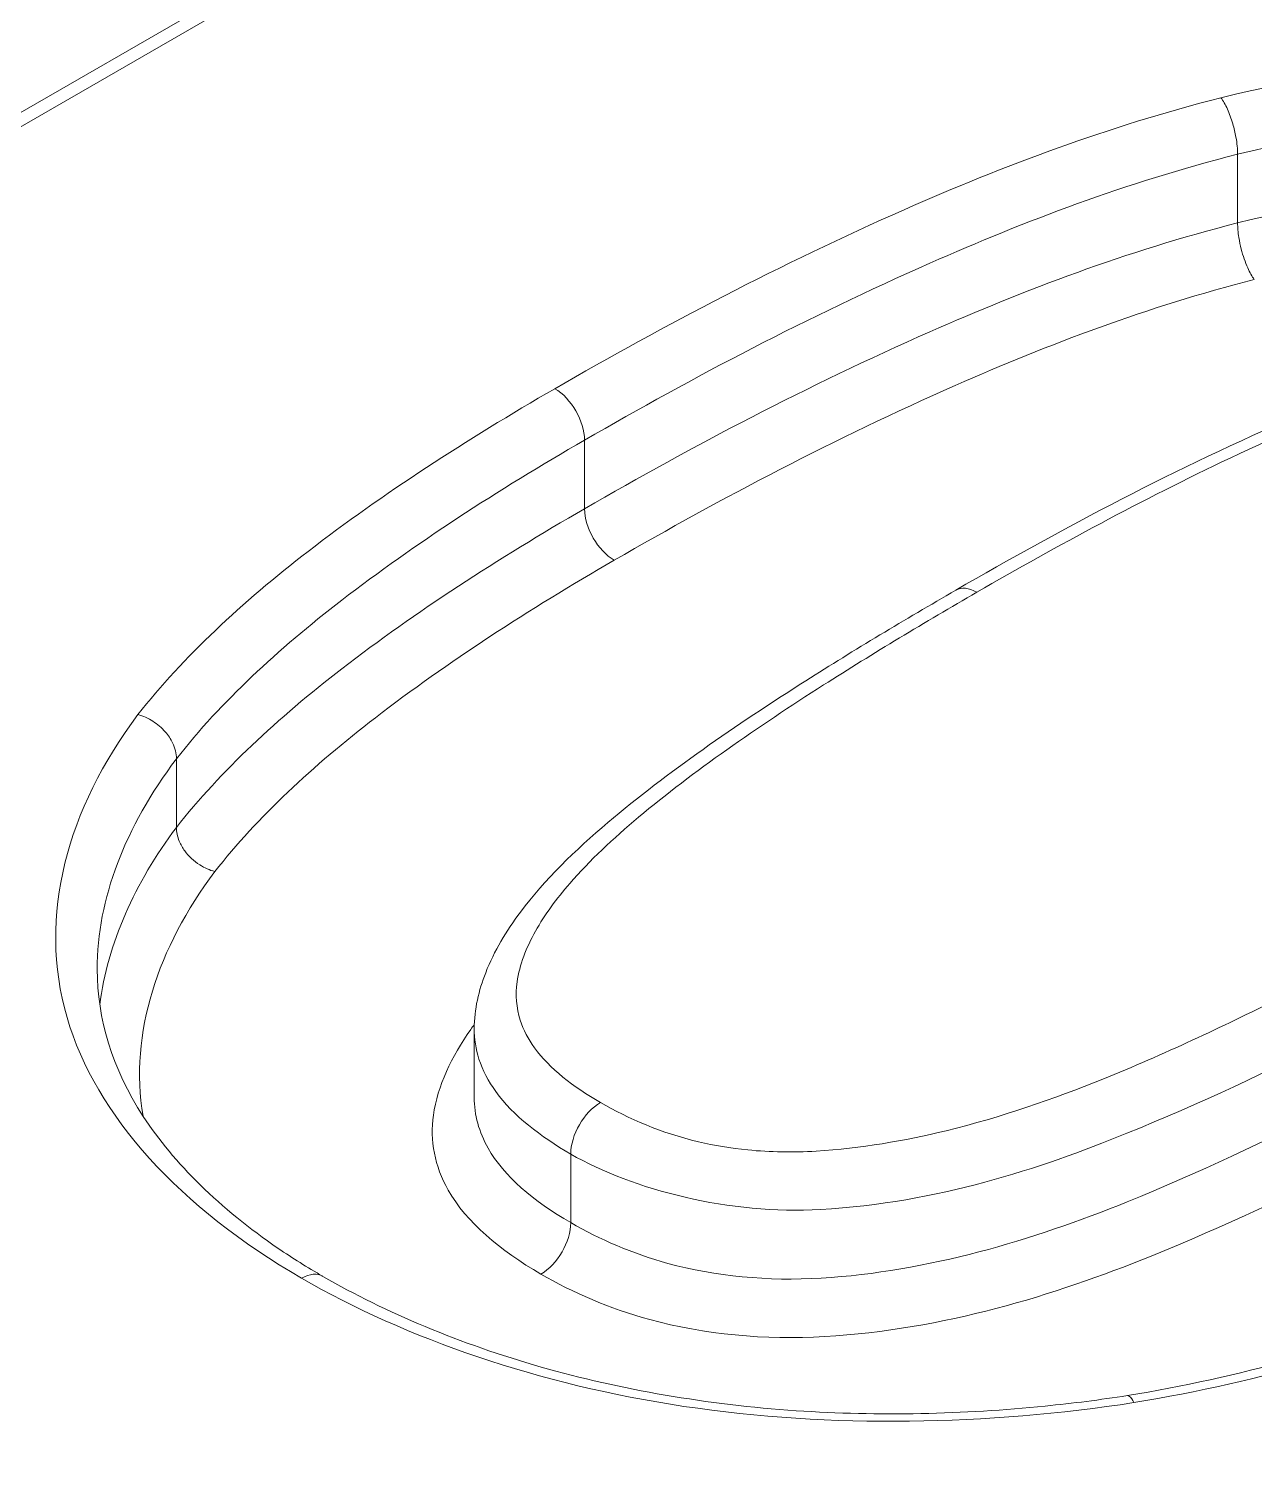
# Model space of a CAD drawing. Header units: inches. Extents: x 0.19 to 7.09, y 0.45 to 4.64.
# Drawn here: x 5.5587 to 5.6161, y 3.0579 to 3.1252 of the extents above; entities that cross this region are included whole.
import ezdxf

# ---------------------------------------------------------------- set-up
doc = ezdxf.new("R2010")
doc.units = ezdxf.units.IN
doc.header["$MEASUREMENT"] = 0

msp = doc.modelspace()

# ---------------------------------------------------------------- linework, layer by layer
at = {"color": 0, "linetype": 'Continuous', "lineweight": 0, "extrusion": (-1.66533e-16, 0.816497, 0.57735)}
for p, q in [((5.593851, 3.141838, -0.691929), (5.529707, 3.104804, -0.691929)), ((5.530691, 3.104707, -0.691929), (5.594835, 3.14174, -0.691929)), ((5.615278, 3.119353, -0.691929), (5.615278, 3.116138, -0.691929)), ((5.584696, 3.105961, -0.691929), (5.584696, 3.102746, -0.691929)), ((5.565583, 3.091035, -0.691929), (5.565583, 3.08782, -0.691929)), ((5.579529, 3.078382, -0.691929), (5.579529, 3.075167, -0.691929)), ((5.584048, 3.072518, -0.691929), (5.584048, 3.069304, -0.691929))]:
    msp.add_line(p, q, dxfattribs=at)
at = {"color": 0, "linetype": 'Continuous', "lineweight": 0}
for centre, major_axis, start_param, end_param in [((5.395704, 3.014638, -0.691929), (0.15748, 0), -2.356194, 3.926991), ((5.583304, 3.106764, -0.691929), (-0.000984, 0.001705), -2.356194, -0.785398), ((5.586088, 3.101942, -0.691929), (0.000984, -0.001705), -2.356194, -0.785398), ((5.582656, 3.0685, -0.691929), (0.000984, 0.001705), -2.356194, -0.785398), ((5.571447, 3.065094, -0.691929), (0.000984, 0.001705), -0.00986, 0.785398)]:
    msp.add_ellipse(centre, major_axis=major_axis, ratio=0.57735, start_param=start_param, end_param=end_param, dxfattribs=at)
at = {"color": 0, "linetype": 'Continuous', "lineweight": 0, "extrusion": (1.68259e-16, 9.71445e-17, -1)}
msp.add_ellipse((5.603063, 3.097227, -0.691929), major_axis=(-0.000984, 0.001705), ratio=0.57735, start_param=0.00622, end_param=0.785398, dxfattribs=at)
at = {"color": 0, "linetype": 'Continuous', "lineweight": 0, "extrusion": (-8.87111e-17, 1.79415e-16, -1)}
msp.add_ellipse((5.58544, 3.073322, -0.691929), major_axis=(0.000984, 0.001705), ratio=0.57735, start_param=-2.356194, end_param=-0.785398, dxfattribs=at)
at = {"color": 0, "linetype": 'Continuous', "lineweight": 0}
for points, knots in [([(5.657812, 3.117088, -0.691929), (5.652292, 3.120275, -0.691929), (5.645294, 3.122764, -0.691929), (5.629807, 3.12453, -0.691929), (5.621709, 3.123754, -0.691929), (5.614498, 3.122003, -0.691929)], [0, 0, 0, 0, 0.0594873, 0.0594873, 0.1190979, 0.1190979, 0.1190979, 0.1190979]), ([(5.614498, 3.122003, -0.691929), (5.609196, 3.120649, -0.691929), (5.604275, 3.118789, -0.691929), (5.593871, 3.114201, -0.691929), (5.588461, 3.111349, -0.691929), (5.583304, 3.108372, -0.691929)], [-0.00004606, -0.00004606, -0.00004606, -0.00004606, 0.04413458, 0.04413458, 0.09970666, 0.09970666, 0.09970666, 0.09970666]), ([(5.614498, 3.122003, -0.691929), (5.614603, 3.121863, -0.691929), (5.614707, 3.121677, -0.691929), (5.614803, 3.121463, -0.691929), (5.614896, 3.121256, -0.691929), (5.61498, 3.121025, -0.691929), (5.615052, 3.120782, -0.691929), (5.615113, 3.120575, -0.691929), (5.615164, 3.120363, -0.691929), (5.615201, 3.120153, -0.691929), (5.615226, 3.120011, -0.691929), (5.615245, 3.119871, -0.691929), (5.615258, 3.119736, -0.691929), (5.615271, 3.119602, -0.691929), (5.615278, 3.119473, -0.691929), (5.615278, 3.119353, -0.691929)], [-0.007878944, -0.007878944, -0.007878944, -0.007878944, -0.005859608, -0.005859608, -0.005859608, -0.003906333, -0.003906333, -0.003906333, -0.002250367, -0.002250367, -0.002250367, -0.001125353, -0.001125353, -0.001125353, 0, 0, 0, 0]), ([(5.615278, 3.119353, -0.691929), (5.622484, 3.1211, -0.691929), (5.629866, 3.121757, -0.691929), (5.644481, 3.120091, -0.691929), (5.651104, 3.117746, -0.691929), (5.656421, 3.114677, -0.691929)], [-0.1190519, -0.1190519, -0.1190519, -0.1190519, -0.0594873, -0.0594873, 0, 0, 0, 0]), ([(5.584696, 3.105961, -0.691929), (5.589808, 3.108912, -0.691929), (5.595161, 3.111733, -0.691929), (5.605383, 3.11624, -0.691929), (5.609982, 3.117999, -0.691929), (5.615278, 3.119353, -0.691929)], [-0.09970666, -0.09970666, -0.09970666, -0.09970666, -0.04413458, -0.04413458, 0, 0, 0, 0]), ([(5.656421, 3.111462, -0.691929), (5.651246, 3.114449, -0.691929), (5.644613, 3.116864, -0.691929), (5.629747, 3.118559, -0.691929), (5.62203, 3.117777, -0.691929), (5.615278, 3.116138, -0.691929)], [0, 0, 0, 0, 0.0536216, 0.0536216, 0.1072871, 0.1072871, 0.1072871, 0.1072871]), ([(5.615278, 3.116138, -0.691929), (5.610049, 3.114803, -0.691929), (5.605298, 3.112986, -0.691929), (5.595105, 3.108496, -0.691929), (5.589774, 3.105678, -0.691929), (5.584696, 3.102746, -0.691929)], [0, 0, 0, 0, 0.04178253, 0.04178253, 0.09602384, 0.09602384, 0.09602384, 0.09602384]), ([(5.616057, 3.113487, -0.691929), (5.615953, 3.113628, -0.691929), (5.615849, 3.113812, -0.691929), (5.615753, 3.114027, -0.691929), (5.615634, 3.11429, -0.691929), (5.615528, 3.114594, -0.691929), (5.615448, 3.114908, -0.691929), (5.615402, 3.115088, -0.691929), (5.615365, 3.11527, -0.691929), (5.615337, 3.115449, -0.691929), (5.615298, 3.115694, -0.691929), (5.615278, 3.115929, -0.691929), (5.615278, 3.116138, -0.691929)], [-0.000036457, -0.000036457, -0.000036457, -0.000036457, 0.001982892, 0.001982892, 0.001982892, 0.004465336, 0.004465336, 0.004465336, 0.005889362, 0.005889362, 0.005889362, 0.00784251, 0.00784251, 0.00784251, 0.00784251]), ([(5.586088, 3.100335, -0.691929), (5.591121, 3.103241, -0.691929), (5.596398, 3.106028, -0.691929), (5.60641, 3.11044, -0.691929), (5.611049, 3.112207, -0.691929), (5.616057, 3.113487, -0.691929)], [-0.09602384, -0.09602384, -0.09602384, -0.09602384, -0.04178253, -0.04178253, -0.00004603, -0.00004603, -0.00004603, -0.00004603]), ([(5.602086, 3.098935, -0.691929), (5.60712, 3.101841, -0.691929), (5.61237, 3.104661, -0.691929), (5.621298, 3.108467, -0.691929), (5.624668, 3.109738, -0.691929), (5.629426, 3.110894, -0.691929), (5.630571, 3.11112, -0.691929), (5.632817, 3.11141, -0.691929), (5.633923, 3.111485, -0.691929), (5.636746, 3.111482, -0.691929), (5.638504, 3.111274, -0.691929), (5.641383, 3.110528, -0.691929), (5.642602, 3.11007, -0.691929), (5.644105, 3.109341, -0.691929), (5.644491, 3.109137, -0.691929), (5.644862, 3.108922, -0.691929)], [0.0000077, 0.0000077, 0.0000077, 0.0000077, 0.02131009, 0.02131009, 0.03314105, 0.03314105, 0.03672669, 0.03672669, 0.04002879, 0.04002879, 0.04519566, 0.04519566, 0.04940182, 0.04940182, 0.05092076, 0.05092076, 0.05092076, 0.05092076]), ([(5.603063, 3.098834, -0.691929), (5.606853, 3.101022, -0.691929), (5.613038, 3.104375, -0.691929), (5.621566, 3.108116, -0.691929), (5.62625, 3.109677, -0.691929), (5.629816, 3.110587, -0.691929), (5.632882, 3.111182, -0.691929), (5.638652, 3.111143, -0.691929), (5.642187, 3.109802, -0.691929), (5.643884, 3.108822, -0.691929)], [0, 0, 0, 0, 0.0408413, 0.0641792, 0.0816826, 0.0816826, 0.0938778, 0.106073, 0.1243658, 0.1243658, 0.1243658, 0.1243658]), ([(5.583304, 3.108372, -0.691929), (5.579169, 3.105984, -0.691929), (5.575255, 3.103452, -0.691929), (5.568662, 3.098368, -0.691929), (5.565914, 3.09581, -0.691929), (5.563783, 3.093103, -0.691929)], [0, 0, 0, 0, 0.04456435, 0.04456435, 0.08382058, 0.08382058, 0.08382058, 0.08382058]), ([(5.565583, 3.091035, -0.691929), (5.56771, 3.093738, -0.691929), (5.570307, 3.096133, -0.691929), (5.573325, 3.09846, -0.691929), (5.576759, 3.101108, -0.691929), (5.580613, 3.103603, -0.691929), (5.584696, 3.105961, -0.691929)], [-0.08377282, -0.08377282, -0.08377282, -0.08377282, -0.04458445, -0.04458445, -0.04458445, 0, 0, 0, 0]), ([(5.584696, 3.102746, -0.691929), (5.58064, 3.100404, -0.691929), (5.576795, 3.097922, -0.691929), (5.573325, 3.095246, -0.691929), (5.570344, 3.092947, -0.691929), (5.567666, 3.090467, -0.691929), (5.565583, 3.08782, -0.691929)], [0, 0, 0, 0, 0.04313291, 0.04313291, 0.04313291, 0.08019061, 0.08019061, 0.08019061, 0.08019061]), ([(5.567382, 3.085753, -0.691929), (5.569393, 3.088305, -0.691929), (5.57199, 3.090713, -0.691929), (5.578294, 3.095574, -0.691929), (5.582085, 3.098024, -0.691929), (5.586088, 3.100335, -0.691929)], [-0.08014281, -0.08014281, -0.08014281, -0.08014281, -0.04313857, -0.04313857, 0, 0, 0, 0]), ([(5.579529, 3.078388, -0.691929), (5.579529, 3.079298, -0.691929), (5.579743, 3.080188, -0.691929), (5.580463, 3.082026, -0.691929), (5.581033, 3.082969, -0.691929), (5.582836, 3.085373, -0.691929), (5.584252, 3.086751, -0.691929), (5.588604, 3.090425, -0.691929), (5.591768, 3.092596, -0.691929), (5.597342, 3.096139, -0.691929), (5.599691, 3.097551, -0.691929), (5.602086, 3.098934, -0.691929)], [0, 0, 0, 0, 0.00381755, 0.00381755, 0.00849793, 0.00849793, 0.01651323, 0.01651323, 0.03113875, 0.03113875, 0.04127285, 0.04127285, 0.04127285, 0.04127285]), ([(5.58544, 3.074929, -0.691929), (5.58416, 3.075668, -0.691929), (5.582585, 3.076893, -0.691929), (5.581529, 3.078917, -0.691929), (5.581455, 3.079984, -0.691929), (5.581653, 3.081384, -0.691929), (5.58228, 3.082986, -0.691929), (5.584212, 3.085592, -0.691929), (5.586034, 3.0873, -0.691929), (5.589815, 3.090459, -0.691929), (5.595001, 3.094042, -0.691929), (5.600639, 3.097434, -0.691929), (5.603063, 3.098834, -0.691929)], [0, 0, 0, 0, 0.0137931, 0.0197044, 0.0275862, 0.0275862, 0.0382322, 0.0488783, 0.0648473, 0.0648473, 0.0996885, 0.1258195, 0.1258195, 0.1258195, 0.1258195]), ([(5.563783, 3.093103, -0.691929), (5.560476, 3.08868, -0.691929), (5.559075, 3.083704, -0.691929), (5.561804, 3.074304, -0.691929), (5.565772, 3.069977, -0.691929), (5.571447, 3.066701, -0.691929)], [-0.0000478, -0.0000478, -0.0000478, -0.0000478, 0.0635251, 0.0635251, 0.1246827, 0.1246827, 0.1246827, 0.1246827]), ([(5.563783, 3.093103, -0.691929), (5.564025, 3.093041, -0.691929), (5.564264, 3.092932, -0.691929), (5.564486, 3.09279, -0.691929), (5.5647, 3.092652, -0.691929), (5.564895, 3.092485, -0.691929), (5.565061, 3.092295, -0.691929), (5.565202, 3.092134, -0.691929), (5.565319, 3.09196, -0.691929), (5.565404, 3.091778, -0.691929), (5.565463, 3.091655, -0.691929), (5.565507, 3.091529, -0.691929), (5.565537, 3.091404, -0.691929), (5.565567, 3.091279, -0.691929), (5.565583, 3.091156, -0.691929), (5.565583, 3.091035, -0.691929)], [-0.000036457, -0.000036457, -0.000036457, -0.000036457, 0.0019829, 0.0019829, 0.0019829, 0.003936182, 0.003936182, 0.003936182, 0.0055922, 0.0055922, 0.0055922, 0.006717196, 0.006717196, 0.006717196, 0.007842514, 0.007842514, 0.007842514, 0.007842514]), ([(5.567382, 3.085753, -0.691929), (5.56714, 3.085815, -0.691929), (5.566901, 3.085922, -0.691929), (5.566679, 3.086064, -0.691929), (5.566405, 3.086239, -0.691929), (5.566161, 3.086464, -0.691929), (5.565976, 3.086718, -0.691929), (5.565869, 3.086863, -0.691929), (5.565783, 3.087017, -0.691929), (5.565718, 3.087175, -0.691929), (5.565629, 3.087392, -0.691929), (5.565583, 3.087611, -0.691929), (5.565583, 3.08782, -0.691929)], [-0.007878964, -0.007878964, -0.007878964, -0.007878964, -0.005859602, -0.005859602, -0.005859602, -0.00337717, -0.00337717, -0.00337717, -0.001953139, -0.001953139, -0.001953139, 0, 0, 0, 0]), ([(5.627363, 3.085329, -0.691929), (5.624069, 3.083427, -0.691929), (5.618143, 3.080161, -0.691929), (5.611821, 3.077187, -0.691929), (5.606666, 3.075097, -0.691929), (5.602389, 3.073611, -0.691929), (5.597638, 3.072783, -0.691929), (5.594477, 3.072592, -0.691929), (5.592581, 3.072617, -0.691929), (5.588957, 3.073223, -0.691929), (5.586757, 3.074169, -0.691929), (5.58544, 3.074929, -0.691929)], [0, 0, 0, 0, 0.0354895, 0.0621067, 0.0621067, 0.0834962, 0.0995383, 0.0995383, 0.1076465, 0.1137277, 0.1279171, 0.1279171, 0.1279171, 0.1279171]), ([(5.584048, 3.072518, -0.691929), (5.586957, 3.070839, -0.691929), (5.59154, 3.069665, -0.691929), (5.595743, 3.069918, -0.691929), (5.601274, 3.070252, -0.691929), (5.60595, 3.07181, -0.691929), (5.610094, 3.073491, -0.691929), (5.616972, 3.07628, -0.691929), (5.622953, 3.079568, -0.691929), (5.628754, 3.082918, -0.691929)], [-0.1279171, -0.1279171, -0.1279171, -0.1279171, -0.0994898, -0.0994898, -0.0994898, -0.0620825, -0.0620825, -0.0620825, 0, 0, 0, 0]), ([(5.561879, 3.081164, -0.691929), (5.561879, 3.078885, -0.691929), (5.562562, 3.076535, -0.691929), (5.565457, 3.07209, -0.691929), (5.567628, 3.069955, -0.691929), (5.571017, 3.067646, -0.691929), (5.571712, 3.067209, -0.691929), (5.572439, 3.066789, -0.691929)], [0, 0, 0, 0, 0.01337861, 0.01337861, 0.02634945, 0.02634945, 0.02949195, 0.02949195, 0.02949195, 0.02949195]), ([(5.628754, 3.079703, -0.691929), (5.622872, 3.076307, -0.691929), (5.61676, 3.07298, -0.691929), (5.605682, 3.068487, -0.691929), (5.600769, 3.067007, -0.691929), (5.59328, 3.066555, -0.691929), (5.588975, 3.066963, -0.691929), (5.585402, 3.068522, -0.691929), (5.584048, 3.069304, -0.691929)], [0, 0, 0, 0, 0.0638338, 0.0638338, 0.1063271, 0.1063271, 0.127596, 0.1435477, 0.1435477, 0.1435477, 0.1435477]), ([(5.579533, 3.078588, -0.691929), (5.579477, 3.07851, -0.691929), (5.578511, 3.077153, -0.691929), (5.57781, 3.075711, -0.691929), (5.57745, 3.073162, -0.691929), (5.577976, 3.070334, -0.691929), (5.580736, 3.068002, -0.691929), (5.582656, 3.066893, -0.691929)], [-0.05552382, -0.05552382, -0.05552382, -0.05552382, -0.05442078, -0.03621994, -0.03621994, -0.02069711, 0, 0, 0, 0]), ([(5.579529, 3.078388, -0.691929), (5.579529, 3.077918, -0.691929), (5.579677, 3.076907, -0.691929), (5.580817, 3.074732, -0.691929), (5.582632, 3.073336, -0.691929), (5.584048, 3.072518, -0.691929)], [-0.02502657, -0.02502657, -0.02502657, -0.02502657, -0.01970443, -0.0137931, 0, 0, 0, 0]), ([(5.582656, 3.066893, -0.691929), (5.584136, 3.066038, -0.691929), (5.588132, 3.064276, -0.691929), (5.593162, 3.063798, -0.691929), (5.601512, 3.064302, -0.691929), (5.606663, 3.065889, -0.691929), (5.61808, 3.070519, -0.691929), (5.624223, 3.073872, -0.691929), (5.630146, 3.077292, -0.691929)], [-0.1435477, -0.1435477, -0.1435477, -0.1435477, -0.127596, -0.1063271, -0.1063271, -0.0638338, -0.0638338, 0, 0, 0, 0]), ([(5.584048, 3.069304, -0.691929), (5.582296, 3.070315, -0.691929), (5.580113, 3.07218, -0.691929), (5.579534, 3.074355, -0.691929), (5.579531, 3.075167, -0.691929)], [0, 0, 0, 0, 0.02069711, 0.03280021, 0.03280021, 0.03280021, 0.03280021]), ([(5.610114, 3.061203, -0.691929), (5.615338, 3.062069, -0.691929), (5.620343, 3.063464, -0.691929), (5.629536, 3.066984, -0.691929), (5.633877, 3.069097, -0.691929), (5.639848, 3.072285, -0.691929), (5.641642, 3.073288, -0.691929), (5.643409, 3.074308, -0.691929)], [0.00000114, 0.00000114, 0.00000114, 0.00000114, 0.01632765, 0.01632765, 0.03330356, 0.03330356, 0.04082036, 0.04082036, 0.04082036, 0.04082036]), ([(5.610425, 3.060873, -0.691929), (5.616399, 3.061862, -0.691929), (5.6221, 3.063531, -0.691929), (5.633371, 3.06814, -0.691929), (5.639028, 3.071118, -0.691929), (5.644401, 3.07422, -0.691929)], [-0.0000458, -0.0000458, -0.0000458, -0.0000458, 0.0473093, 0.0473093, 0.1052039, 0.1052039, 0.1052039, 0.1052039]), ([(5.571447, 3.066701, -0.691929), (5.576356, 3.063866, -0.691929), (5.582576, 3.061714, -0.691929), (5.596255, 3.059667, -0.691929), (5.603593, 3.059819, -0.691929), (5.610425, 3.060873, -0.691929)], [0, 0, 0, 0, 0.0529032, 0.0529032, 0.1067885, 0.1067885, 0.1067885, 0.1067885]), ([(5.572439, 3.066789, -0.691929), (5.575384, 3.065089, -0.691929), (5.578876, 3.063624, -0.691929), (5.586368, 3.061481, -0.691929), (5.590471, 3.060778, -0.691929), (5.598466, 3.060234, -0.691929), (5.602443, 3.060324, -0.691929), (5.607565, 3.060843, -0.691929), (5.608847, 3.061008, -0.691929), (5.610114, 3.061203, -0.691929)], [0, 0, 0, 0, 0.01272418, 0.01272418, 0.02521083, 0.02521083, 0.03688776, 0.03688776, 0.04082636, 0.04082636, 0.04082636, 0.04082636]), ([(5.610425, 3.060873, -0.691929), (5.610355, 3.06102, -0.691929), (5.610285, 3.061119, -0.691929), (5.61022, 3.061168, -0.691929), (5.610183, 3.061196, -0.691929), (5.610147, 3.061208, -0.691929), (5.610114, 3.061203, -0.691929)], [-0.007878942, -0.007878942, -0.007878942, -0.007878942, -0.005859609, -0.005859609, -0.005859609, -0.004685184, -0.004685184, -0.004685184, -0.004685184])]:
    msp.add_open_spline(points, degree=3, knots=knots, dxfattribs=at)
for points in [[(5.561873, 3.081164, -0.691929), (5.561877, 3.084494, -0.691929), (5.563166, 3.087803, -0.691929), (5.565583, 3.091035, -0.691929)], [(5.565583, 3.08782, -0.691929), (5.563637, 3.085218, -0.691929), (5.562358, 3.082383, -0.691929), (5.561998, 3.079507, -0.691929)], [(5.564024, 3.07429, -0.691929), (5.563372, 3.078191, -0.691929), (5.564709, 3.082173, -0.691929), (5.567382, 3.085753, -0.691929)]]:
    msp.add_open_spline(points, degree=3, dxfattribs=at)

doc.saveas('drawing.dxf')
